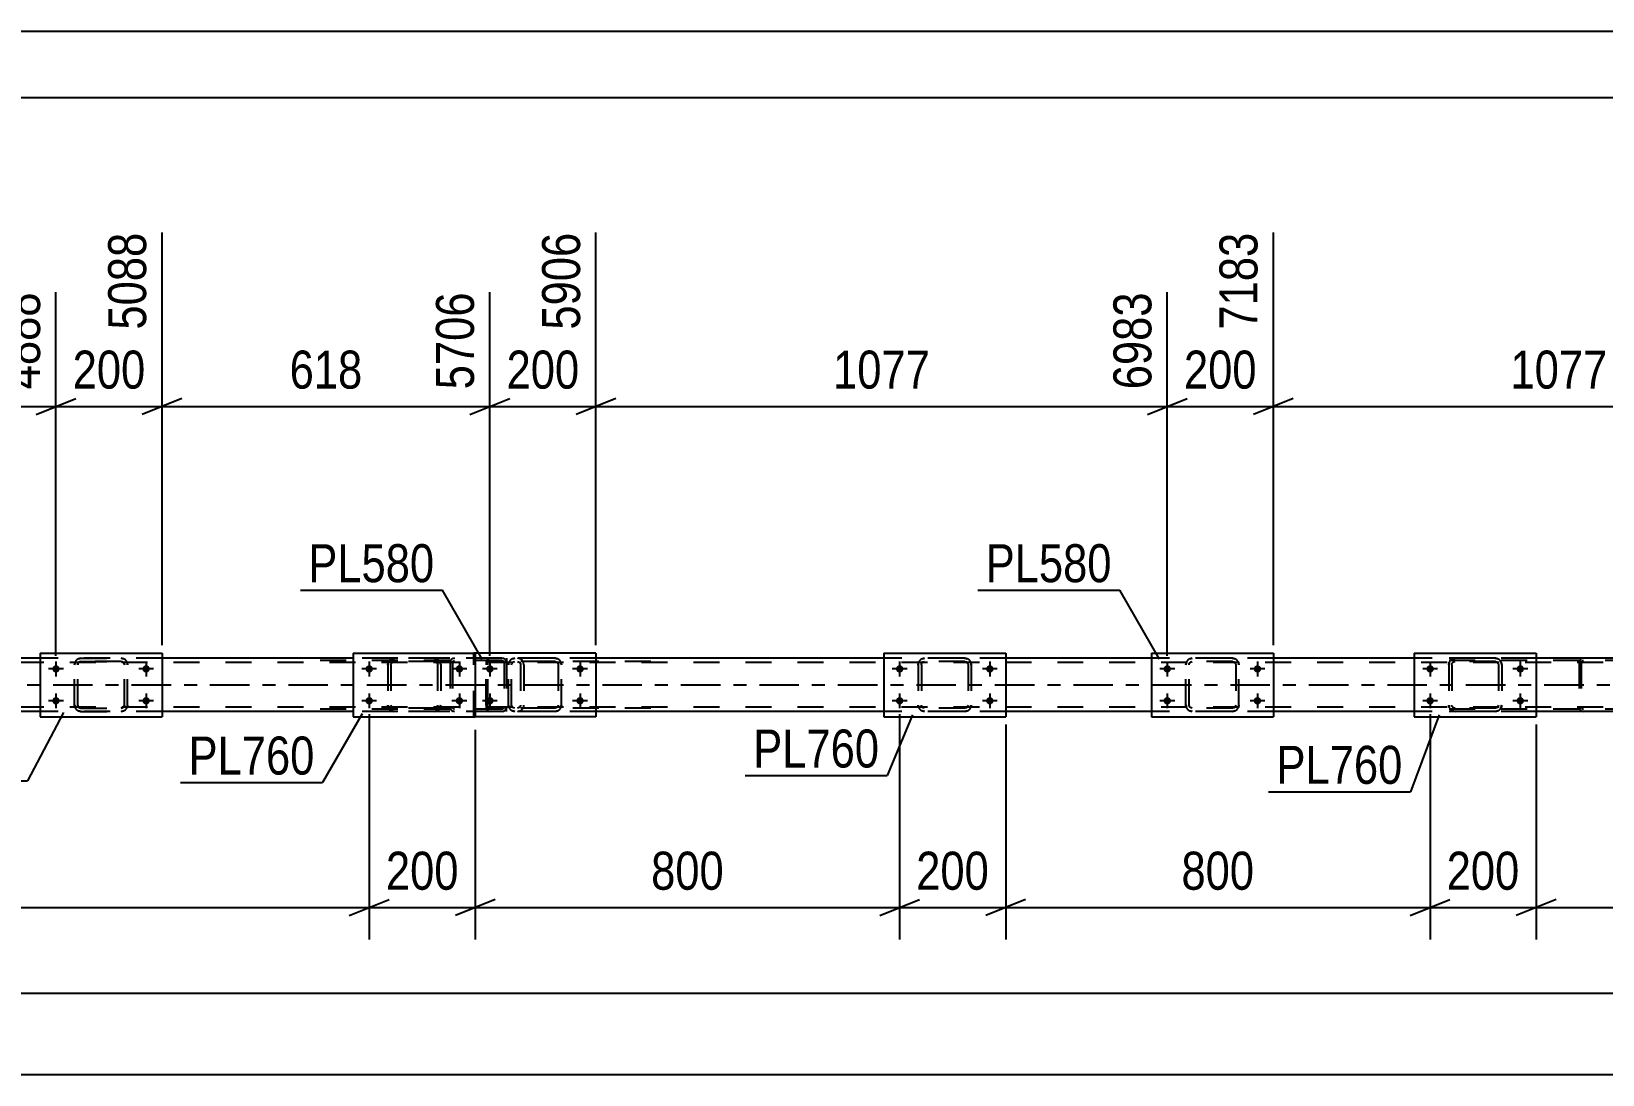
# Model space of a CAD drawing. Header units: millimetres. Extents: x -89 to 752, y -437 to 157.
# Drawn here: x 177 to 295.5, y 78.3 to 156.9 of the extents above; entities that cross this region are included whole.
import ezdxf

# ---------------------------------------------------------------- set-up
doc = ezdxf.new("R2010")
doc.units = ezdxf.units.MM
doc.linetypes.add('DXK_LINE_DOT2', pattern=[3.9198, 1.9599, -1.9599])
doc.linetypes.add('DXK_LINE_DOT3', pattern=[5.9187, 2.979, -0.9799, 0.9799, -0.9799])
doc.styles.add('Arial Narrow', font='ARIALN.TTF', dxfattribs={"height": 0.2})

# ---------------------------------------------------------------- blocks, each defined once
blk = doc.blocks.new('Unknown-318886155-1135')
at = {"color": 5, "linetype": 'Continuous'}
for p, q in [((752.1, 156.88), (-88.9, 156.88)), ((747.1, 151.88), (-83.9, 151.88))]:
    blk.add_line(p, q, dxfattribs=at)
blk = doc.blocks.new('Part-318886155-5194 - 5106')
at = {"color": 7, "linetype": 'DXK_LINE_DOT2'}
for p, q in [((180.24, 109.15), (180.28, 109.33)), ((180.28, 109.33), (180.24, 109.15)), ((180.24, 106.11), (180.24, 109.15)), ((180.48, 109.15), (180.5, 109.24)), ((180.5, 109.24), (180.48, 109.15)), ((180.48, 106.11), (180.48, 109.15)), ((180.5, 109.24), (180.55, 109.32)), ((180.55, 109.32), (180.5, 109.24)), ((180.54, 109.59), (180.72, 109.63)), ((180.72, 109.63), (180.54, 109.59)), ((180.55, 109.32), (180.63, 109.37)), ((180.63, 109.37), (180.55, 109.32)), ((180.63, 109.37), (180.72, 109.39)), ((180.72, 109.39), (180.63, 109.37)), ((180.72, 109.63), (183.76, 109.63)), ((180.72, 109.63), (180.72, 109.63)), ((180.72, 109.63), (183.76, 109.63)), ((180.72, 109.39), (183.76, 109.39)), ((180.72, 109.39), (180.72, 109.39)), ((183.76, 109.39), (180.72, 109.39)), ((183.76, 109.63), (183.76, 109.63)), ((183.76, 109.63), (183.95, 109.59)), ((183.95, 109.59), (183.76, 109.63)), ((183.76, 109.39), (183.76, 109.39)), ((183.76, 109.39), (183.86, 109.37)), ((183.86, 109.37), (183.76, 109.39)), ((183.86, 109.37), (183.93, 109.32)), ((183.93, 109.32), (183.86, 109.37)), ((183.93, 109.32), (183.99, 109.24)), ((183.99, 109.24), (183.93, 109.32)), ((183.99, 109.24), (184, 109.15)), ((184, 109.15), (183.99, 109.24)), ((184, 106.11), (184, 109.15)), ((184.21, 109.33), (184.24, 109.15)), ((184.24, 109.15), (184.21, 109.33)), ((184.24, 106.11), (184.24, 109.15)), ((180.28, 105.93), (180.24, 106.11)), ((180.24, 106.11), (180.28, 105.93)), ((180.5, 106.02), (180.48, 106.11)), ((180.48, 106.11), (180.5, 106.02)), ((180.55, 105.94), (180.5, 106.02)), ((180.5, 106.02), (180.55, 105.94)), ((180.72, 105.63), (180.54, 105.67)), ((180.54, 105.67), (180.72, 105.63)), ((180.63, 105.89), (180.55, 105.94)), ((180.55, 105.94), (180.63, 105.89)), ((180.72, 105.87), (180.63, 105.89)), ((180.63, 105.89), (180.72, 105.87)), ((180.72, 105.87), (183.76, 105.87)), ((180.72, 105.87), (180.72, 105.87)), ((180.72, 105.87), (183.76, 105.87)), ((180.72, 105.63), (183.76, 105.63)), ((180.72, 105.63), (180.72, 105.63)), ((180.72, 105.63), (183.76, 105.63)), ((183.86, 105.89), (183.76, 105.87)), ((183.76, 105.87), (183.86, 105.89)), ((183.76, 105.87), (183.76, 105.87)), ((183.95, 105.67), (183.76, 105.63)), ((183.76, 105.63), (183.95, 105.67)), ((183.76, 105.63), (183.76, 105.63)), ((183.93, 105.94), (183.86, 105.89)), ((183.86, 105.89), (183.93, 105.94)), ((183.99, 106.02), (183.93, 105.94)), ((183.93, 105.94), (183.99, 106.02)), ((184, 106.11), (183.99, 106.02)), ((183.99, 106.02), (184, 106.11)), ((184.24, 106.11), (184.21, 105.93)), ((184.21, 105.93), (184.24, 106.11))]:
    blk.add_line(p, q, dxfattribs=at)
at = {"color": 7, "linetype": 'DXK_LINE_DOT3'}
blk.add_line((182.24, 107.63), (182.24, 107.63), dxfattribs=at)
at = {"color": 7, "linetype": 'DXK_LINE_DOT2'}
for centre, start, end in [((180.72, 109.15), 112.5, 157.5), ((180.72, 109.15), 112.5, 157.5), ((183.76, 109.15), 22.5, 67.5), ((183.76, 109.15), 22.5, 67.5), ((180.72, 106.11), 202.5, 247.5), ((180.72, 106.11), 202.5, 247.5), ((183.76, 106.11), 292.5, 337.5), ((183.76, 106.11), 292.5, 337.5)]:
    blk.add_arc(centre, 0.48, start, end, dxfattribs=at)
blk = doc.blocks.new('Part-318886155-5139 - 5106')
at = {"color": 7, "linetype": 'DXK_LINE_DOT2'}
for p, q in [((203.86, 109.15), (203.9, 109.33)), ((203.9, 109.33), (203.86, 109.15)), ((203.86, 109.15), (203.86, 106.11)), ((204.1, 109.15), (204.12, 109.24)), ((204.1, 109.15), (204.1, 106.11)), ((204.12, 109.24), (204.17, 109.32)), ((204.16, 109.59), (204.34, 109.63)), ((204.34, 109.63), (204.16, 109.59)), ((204.17, 109.32), (204.25, 109.37)), ((204.25, 109.37), (204.34, 109.39)), ((207.38, 109.63), (204.34, 109.63)), ((207.38, 109.39), (204.34, 109.39)), ((207.38, 109.63), (207.56, 109.59)), ((207.56, 109.59), (207.38, 109.63)), ((207.38, 109.39), (207.47, 109.37)), ((207.47, 109.37), (207.55, 109.32)), ((207.55, 109.32), (207.6, 109.24)), ((207.6, 109.24), (207.62, 109.15)), ((207.62, 109.15), (207.62, 106.11)), ((207.82, 109.33), (207.86, 109.15)), ((207.86, 109.15), (207.82, 109.33)), ((207.86, 109.15), (207.86, 106.11)), ((203.9, 105.93), (203.86, 106.11)), ((203.86, 106.11), (203.9, 105.93)), ((204.12, 106.02), (204.1, 106.11)), ((204.17, 105.94), (204.12, 106.02)), ((204.34, 105.63), (204.16, 105.67)), ((204.16, 105.67), (204.34, 105.63)), ((204.25, 105.89), (204.17, 105.94)), ((204.34, 105.87), (204.25, 105.89)), ((207.38, 105.87), (204.34, 105.87)), ((207.38, 105.63), (204.34, 105.63)), ((207.47, 105.89), (207.38, 105.87)), ((207.56, 105.67), (207.38, 105.63)), ((207.38, 105.63), (207.56, 105.67)), ((207.55, 105.94), (207.47, 105.89)), ((207.6, 106.02), (207.55, 105.94)), ((207.62, 106.11), (207.6, 106.02)), ((207.86, 106.11), (207.82, 105.93)), ((207.82, 105.93), (207.86, 106.11))]:
    blk.add_line(p, q, dxfattribs=at)
at = {"color": 7, "linetype": 'DXK_LINE_DOT3'}
blk.add_line((205.86, 107.63), (205.86, 107.63), dxfattribs=at)
at = {"color": 7, "linetype": 'DXK_LINE_DOT2'}
for centre, start, end in [((204.34, 109.15), 112.5, 157.5), ((204.34, 109.15), 112.5, 157.5), ((207.38, 109.15), 22.5, 67.5), ((207.38, 109.15), 22.5, 67.5), ((204.34, 106.11), 202.5, 247.5), ((204.34, 106.11), 202.5, 247.5), ((207.38, 106.11), 292.5, 337.5), ((207.38, 106.11), 292.5, 337.5)]:
    blk.add_arc(centre, 0.48, start, end, dxfattribs=at)
blk = doc.blocks.new('Part-318886155-5157 - 5106')
at = {"color": 7, "linetype": 'DXK_LINE_DOT2'}
for p, q in [((264.04, 109.15), (264.08, 109.33)), ((264.08, 109.33), (264.04, 109.15)), ((264.04, 106.11), (264.04, 109.15)), ((264.28, 109.15), (264.3, 109.24)), ((264.28, 106.11), (264.28, 109.15)), ((264.3, 109.24), (264.35, 109.32)), ((264.34, 109.59), (264.52, 109.63)), ((264.52, 109.63), (264.34, 109.59)), ((264.35, 109.32), (264.43, 109.37)), ((264.43, 109.37), (264.52, 109.39)), ((267.56, 109.63), (264.52, 109.63)), ((267.56, 109.39), (264.52, 109.39)), ((267.56, 109.63), (267.74, 109.59)), ((267.74, 109.59), (267.56, 109.63)), ((267.56, 109.39), (267.65, 109.37)), ((267.65, 109.37), (267.73, 109.32)), ((267.73, 109.32), (267.78, 109.24)), ((267.78, 109.24), (267.8, 109.15)), ((267.8, 109.15), (267.8, 106.11)), ((268, 109.33), (268.04, 109.15)), ((268.04, 109.15), (268, 109.33)), ((268.04, 106.11), (268.04, 109.15)), ((264.08, 105.93), (264.04, 106.11)), ((264.04, 106.11), (264.08, 105.93)), ((264.3, 106.02), (264.28, 106.11)), ((264.35, 105.94), (264.3, 106.02)), ((264.52, 105.63), (264.34, 105.67)), ((264.34, 105.67), (264.52, 105.63)), ((264.43, 105.89), (264.35, 105.94)), ((264.52, 105.87), (264.43, 105.89)), ((267.56, 105.87), (264.52, 105.87)), ((267.56, 105.63), (264.52, 105.63)), ((267.65, 105.89), (267.56, 105.87)), ((267.74, 105.67), (267.56, 105.63)), ((267.56, 105.63), (267.74, 105.67)), ((267.73, 105.94), (267.65, 105.89)), ((267.78, 106.02), (267.73, 105.94)), ((267.8, 106.11), (267.78, 106.02)), ((268.04, 106.11), (268, 105.93)), ((268, 105.93), (268.04, 106.11))]:
    blk.add_line(p, q, dxfattribs=at)
at = {"color": 7, "linetype": 'DXK_LINE_DOT3'}
blk.add_line((266.04, 107.63), (266.04, 107.63), dxfattribs=at)
at = {"color": 7, "linetype": 'DXK_LINE_DOT2'}
for centre, start, end in [((264.52, 109.15), 112.5, 157.5), ((264.52, 109.15), 112.5, 157.5), ((267.56, 109.15), 22.5, 67.5), ((267.56, 109.15), 22.5, 67.5), ((264.52, 106.11), 202.5, 247.5), ((264.52, 106.11), 202.5, 247.5), ((267.56, 106.11), 292.5, 337.5), ((267.56, 106.11), 292.5, 337.5)]:
    blk.add_arc(centre, 0.48, start, end, dxfattribs=at)
blk = doc.blocks.new('Part-318886155-5291 - 5106')
at = {"color": 7, "linetype": 'DXK_LINE_DOT2'}
for p, q in [((212.47, 109.63), (197.14, 109.63)), ((212.47, 109.47), (197.14, 109.47)), ((208.58, 109.43), (208.56, 109.31)), ((208.56, 109.31), (208.56, 105.95)), ((208.73, 109.31), (208.74, 109.37)), ((208.73, 109.31), (208.73, 105.95)), ((208.74, 109.37), (208.78, 109.42)), ((208.9, 109.63), (208.77, 109.61)), ((208.78, 109.42), (208.83, 109.46)), ((208.83, 109.46), (208.9, 109.47)), ((212.6, 109.61), (212.47, 109.63)), ((212.47, 109.47), (212.54, 109.46)), ((212.54, 109.46), (212.59, 109.42)), ((212.59, 109.42), (212.63, 109.37)), ((212.63, 109.37), (212.64, 109.31)), ((212.64, 109.31), (212.64, 105.95)), ((212.81, 109.31), (212.79, 109.43)), ((212.81, 109.31), (212.81, 105.95)), ((212.47, 105.79), (197.14, 105.79)), ((212.47, 105.63), (197.14, 105.63)), ((208.56, 105.95), (208.58, 105.83)), ((208.74, 105.89), (208.73, 105.95)), ((208.78, 105.84), (208.74, 105.89)), ((208.77, 105.66), (208.9, 105.63)), ((208.83, 105.8), (208.78, 105.84)), ((208.9, 105.79), (208.83, 105.8)), ((212.54, 105.8), (212.47, 105.79)), ((212.47, 105.63), (212.6, 105.66)), ((212.59, 105.84), (212.54, 105.8)), ((212.63, 105.89), (212.59, 105.84)), ((212.64, 105.95), (212.63, 105.89)), ((212.79, 105.83), (212.81, 105.95))]:
    blk.add_line(p, q, dxfattribs=at)
for centre, start, end in [((208.88, 109.3), 110.7583, 155.68), ((212.48, 109.3), 24.32, 69.2417), ((208.88, 105.96), 204.32, 249.2417), ((212.48, 105.96), 290.7583, 335.68)]:
    blk.add_arc(centre, 0.331, start, end, dxfattribs=at)
blk = doc.blocks.new('Part-318886155-5236 - 5106')
at = {"color": 2, "linetype": 'Continuous'}
for p, q in [((281.26, 110.03), (281.26, 105.23)), ((281.26, 110.03), (290.46, 110.03)), ((290.46, 110.03), (290.46, 105.23)), ((281.26, 105.23), (290.46, 105.23))]:
    blk.add_line(p, q, dxfattribs=at)
blk = doc.blocks.new('Part-318886155-5241 - 5106')
at = {"color": 2, "linetype": 'Continuous'}
for p, q in [((241.26, 110.03), (241.26, 105.23)), ((241.26, 110.03), (250.46, 110.03)), ((250.46, 110.03), (250.46, 105.23)), ((241.26, 105.23), (250.46, 105.23))]:
    blk.add_line(p, q, dxfattribs=at)
blk = doc.blocks.new('Part-318886155-5246 - 5106')
at = {"color": 2, "linetype": 'Continuous'}
for p, q in [((201.26, 110.03), (201.26, 105.23)), ((201.26, 110.03), (210.46, 110.03)), ((210.46, 110.03), (210.46, 105.23)), ((201.26, 105.23), (210.46, 105.23))]:
    blk.add_line(p, q, dxfattribs=at)
blk = doc.blocks.new('Part-318886155-5292 - 5106')
at = {"color": 7, "linetype": 'DXK_LINE_DOT2'}
for p, q in [((297.61, 109.63), (282.28, 109.63)), ((297.61, 109.47), (282.28, 109.47)), ((293.72, 109.43), (293.69, 109.31)), ((293.69, 109.31), (293.69, 105.95)), ((293.86, 109.31), (293.87, 109.37)), ((293.86, 109.31), (293.86, 105.95)), ((293.87, 109.37), (293.91, 109.42)), ((294.03, 109.63), (293.9, 109.61)), ((293.91, 109.42), (293.97, 109.46)), ((293.97, 109.46), (294.03, 109.47)), ((297.74, 109.61), (297.61, 109.63)), ((297.61, 109.47), (297.67, 109.46)), ((297.67, 109.46), (297.7, 109.44)), ((297.7, 109.44), (297.73, 109.42)), ((297.73, 109.42), (297.76, 109.37)), ((297.76, 109.37), (297.78, 109.31)), ((297.78, 109.31), (297.78, 105.95)), ((297.95, 109.31), (297.92, 109.43)), ((297.95, 109.31), (297.95, 105.95)), ((297.61, 105.79), (282.28, 105.79)), ((297.61, 105.63), (282.28, 105.63)), ((293.69, 105.95), (293.72, 105.83)), ((293.87, 105.89), (293.86, 105.95)), ((293.91, 105.84), (293.87, 105.89)), ((293.9, 105.66), (294.03, 105.63)), ((293.97, 105.8), (293.91, 105.84)), ((294.03, 105.79), (293.97, 105.8)), ((297.61, 105.79), (297.67, 105.8)), ((297.61, 105.63), (297.74, 105.66)), ((297.67, 105.8), (297.7, 105.82)), ((297.7, 105.82), (297.73, 105.84)), ((297.76, 105.89), (297.73, 105.84)), ((297.78, 105.95), (297.76, 105.89)), ((297.92, 105.83), (297.95, 105.95))]:
    blk.add_line(p, q, dxfattribs=at)
for centre, start, end in [((294.02, 109.3), 110.7583, 155.68), ((297.62, 109.3), 24.32, 69.2417), ((294.02, 105.96), 204.32, 249.2417)]:
    blk.add_arc(centre, 0.331, start, end, dxfattribs=at)
blk = doc.blocks.new('Bolt-318886155-5422 - 5106')
at = {"linetype": 'Continuous'}
for points in [[(211.56, 108.55, -1), (211.56, 109.11, -1)], [(218.36, 108.55, -1), (218.36, 109.11, -1)], [(211.56, 106.15, -1), (211.56, 106.71, -1)], [(218.36, 106.15, -1), (218.36, 106.71, -1)]]:
    blk.add_hatch(color=1, dxfattribs=at).paths.add_polyline_path(points)
at = {"color": 1, "linetype": 'Continuous'}
for p, q in [((211.56, 109.39), (211.56, 108.27)), ((218.36, 109.39), (218.36, 108.27)), ((212.12, 108.83), (211, 108.83)), ((218.92, 108.83), (217.8, 108.83)), ((211.56, 106.99), (211.56, 105.87)), ((218.36, 106.99), (218.36, 105.87)), ((212.12, 106.43), (211, 106.43)), ((218.92, 106.43), (217.8, 106.43))]:
    blk.add_line(p, q, dxfattribs=at)
blk = doc.blocks.new('Part-318886155-5305 - 5106')
at = {"color": 7, "linetype": 'DXK_LINE_DOT2'}
for p, q in [((211.29, 109.33), (211.27, 109.15)), ((211.27, 106.11), (211.27, 109.15)), ((211.34, 109.49), (211.29, 109.33)), ((211.43, 109.59), (211.34, 109.49)), ((211.4, 109.15), (211.41, 109.24)), ((211.4, 106.11), (211.4, 109.15)), ((211.41, 109.24), (211.44, 109.32)), ((211.54, 109.63), (211.43, 109.59)), ((211.44, 109.32), (211.48, 109.37)), ((211.48, 109.37), (211.54, 109.39)), ((223.69, 109.63), (211.54, 109.63)), ((223.69, 109.39), (211.54, 109.39)), ((212.81, 109.63), (212.81, 109.39)), ((213.82, 109.59), (213.63, 109.63)), ((213.63, 109.39), (213.72, 109.37)), ((213.72, 109.37), (213.81, 109.32)), ((213.81, 109.32), (213.86, 109.24)), ((213.86, 109.24), (213.88, 109.15)), ((213.88, 109.15), (213.88, 106.11)), ((214.1, 109.29), (214.09, 109.33)), ((214.13, 109.15), (214.1, 109.29)), ((214.13, 109.15), (214.13, 106.11)), ((211.27, 106.11), (211.29, 105.93)), ((211.29, 105.93), (211.34, 105.77)), ((211.34, 105.77), (211.43, 105.67)), ((211.41, 106.02), (211.4, 106.11)), ((211.44, 105.94), (211.41, 106.02)), ((211.43, 105.67), (211.54, 105.63)), ((211.48, 105.89), (211.44, 105.94)), ((211.54, 105.87), (211.48, 105.89)), ((223.69, 105.87), (211.54, 105.87)), ((223.69, 105.63), (211.54, 105.63)), ((212.81, 105.63), (212.81, 105.87)), ((213.72, 105.89), (213.63, 105.87)), ((213.63, 105.63), (213.82, 105.67)), ((213.81, 105.94), (213.72, 105.89)), ((213.86, 106.02), (213.81, 105.94)), ((213.88, 106.11), (213.86, 106.02)), ((214.09, 105.93), (214.11, 106.03)), ((214.11, 106.03), (214.13, 106.11))]:
    blk.add_line(p, q, dxfattribs=at)
for centre, start, end in [((213.64, 109.14), 23.8494, 68.8059), ((213.64, 106.13), 291.1941, 336.1506)]:
    blk.add_arc(centre, 0.492, start, end, dxfattribs=at)
blk = doc.blocks.new('Part-318886155-5323 - 5106')
at = {"color": 7, "linetype": 'DXK_LINE_DOT2'}
for p, q in [((243.86, 109.15), (243.89, 109.33)), ((243.89, 109.33), (243.86, 109.15)), ((243.86, 109.15), (243.86, 106.11)), ((244.1, 109.15), (244.11, 109.24)), ((244.1, 109.15), (244.1, 106.11)), ((244.11, 109.24), (244.17, 109.32)), ((244.15, 109.59), (244.34, 109.63)), ((244.34, 109.63), (244.15, 109.59)), ((244.17, 109.32), (244.24, 109.37)), ((244.24, 109.37), (244.34, 109.39)), ((247.38, 109.63), (244.34, 109.63)), ((247.38, 109.39), (244.34, 109.39)), ((247.38, 109.63), (247.56, 109.59)), ((247.56, 109.59), (247.38, 109.63)), ((247.38, 109.39), (247.47, 109.37)), ((247.47, 109.37), (247.55, 109.32)), ((247.55, 109.32), (247.6, 109.24)), ((247.6, 109.24), (247.62, 109.15)), ((247.62, 109.15), (247.62, 106.11)), ((247.82, 109.33), (247.86, 109.15)), ((247.86, 109.15), (247.82, 109.33)), ((247.86, 109.15), (247.86, 106.11)), ((243.89, 105.93), (243.86, 106.11)), ((243.86, 106.11), (243.89, 105.93)), ((244.11, 106.02), (244.1, 106.11)), ((244.17, 105.94), (244.11, 106.02)), ((244.34, 105.63), (244.15, 105.67)), ((244.15, 105.67), (244.34, 105.63)), ((244.24, 105.89), (244.17, 105.94)), ((244.34, 105.87), (244.24, 105.89)), ((247.38, 105.87), (244.34, 105.87)), ((247.38, 105.63), (244.34, 105.63)), ((247.47, 105.89), (247.38, 105.87)), ((247.56, 105.67), (247.38, 105.63)), ((247.38, 105.63), (247.56, 105.67)), ((247.55, 105.94), (247.47, 105.89)), ((247.6, 106.02), (247.55, 105.94)), ((247.62, 106.11), (247.6, 106.02)), ((247.86, 106.11), (247.82, 105.93)), ((247.82, 105.93), (247.86, 106.11))]:
    blk.add_line(p, q, dxfattribs=at)
at = {"color": 7, "linetype": 'DXK_LINE_DOT3'}
blk.add_line((245.86, 107.63), (245.86, 107.63), dxfattribs=at)
at = {"color": 7, "linetype": 'DXK_LINE_DOT2'}
for centre, start, end in [((244.34, 109.15), 112.5, 157.5), ((244.34, 109.15), 112.5, 157.5), ((247.38, 109.15), 22.5, 67.5), ((247.38, 109.15), 22.5, 67.5), ((244.34, 106.11), 202.5, 247.5), ((244.34, 106.11), 202.5, 247.5), ((247.38, 106.11), 292.5, 337.5), ((247.38, 106.11), 292.5, 337.5)]:
    blk.add_arc(centre, 0.48, start, end, dxfattribs=at)
blk = doc.blocks.new('Part-318886155-5328 - 5106')
at = {"color": 2, "linetype": 'Continuous'}
for p, q in [((261.44, 110.03), (261.44, 105.23)), ((261.44, 110.03), (270.64, 110.03)), ((270.64, 110.03), (270.64, 105.23)), ((261.44, 105.23), (270.64, 105.23))]:
    blk.add_line(p, q, dxfattribs=at)
blk = doc.blocks.new('Part-318886155-5329 - 5106')
at = {"color": 7, "linetype": 'DXK_LINE_DOT2'}
for p, q in [((283.86, 109.15), (283.89, 109.33)), ((283.89, 109.33), (283.86, 109.15)), ((283.86, 109.15), (283.86, 106.11)), ((284.1, 109.15), (284.11, 109.24)), ((284.1, 109.15), (284.1, 106.11)), ((284.11, 109.24), (284.17, 109.32)), ((284.15, 109.59), (284.34, 109.63)), ((284.34, 109.63), (284.15, 109.59)), ((284.17, 109.32), (284.24, 109.37)), ((284.24, 109.37), (284.34, 109.39)), ((287.38, 109.63), (284.34, 109.63)), ((287.38, 109.39), (284.34, 109.39)), ((287.38, 109.63), (287.56, 109.59)), ((287.56, 109.59), (287.38, 109.63)), ((287.38, 109.39), (287.47, 109.37)), ((287.47, 109.37), (287.55, 109.32)), ((287.55, 109.32), (287.6, 109.24)), ((287.6, 109.24), (287.62, 109.15)), ((287.62, 109.15), (287.62, 106.11)), ((287.82, 109.33), (287.86, 109.15)), ((287.86, 109.15), (287.82, 109.33)), ((287.86, 109.15), (287.86, 106.11)), ((283.89, 105.93), (283.86, 106.11)), ((283.86, 106.11), (283.89, 105.93)), ((284.11, 106.02), (284.1, 106.11)), ((284.17, 105.94), (284.11, 106.02)), ((284.34, 105.63), (284.15, 105.67)), ((284.15, 105.67), (284.34, 105.63)), ((284.24, 105.89), (284.17, 105.94)), ((284.34, 105.87), (284.24, 105.89)), ((287.38, 105.87), (284.34, 105.87)), ((287.38, 105.63), (284.34, 105.63)), ((287.47, 105.89), (287.38, 105.87)), ((287.56, 105.67), (287.38, 105.63)), ((287.38, 105.63), (287.56, 105.67)), ((287.55, 105.94), (287.47, 105.89)), ((287.6, 106.02), (287.55, 105.94)), ((287.62, 106.11), (287.6, 106.02)), ((287.86, 106.11), (287.82, 105.93)), ((287.82, 105.93), (287.86, 106.11))]:
    blk.add_line(p, q, dxfattribs=at)
at = {"color": 7, "linetype": 'DXK_LINE_DOT3'}
blk.add_line((285.86, 107.63), (285.86, 107.63), dxfattribs=at)
at = {"color": 7, "linetype": 'DXK_LINE_DOT2'}
for centre, start, end in [((284.34, 109.15), 112.5, 157.5), ((284.34, 109.15), 112.5, 157.5), ((287.38, 109.15), 22.5, 67.5), ((287.38, 109.15), 22.5, 67.5), ((284.34, 106.11), 202.5, 247.5), ((284.34, 106.11), 202.5, 247.5), ((287.38, 106.11), 292.5, 337.5), ((287.38, 106.11), 292.5, 337.5)]:
    blk.add_arc(centre, 0.48, start, end, dxfattribs=at)
blk = doc.blocks.new('Part-318886155-5377 - 5106')
at = {"color": 7, "linetype": 'DXK_LINE_DOT2'}
for p, q in [((212.96, 109.15), (213, 109.33)), ((213, 109.33), (212.96, 109.15)), ((212.96, 106.11), (212.96, 109.15)), ((213.2, 109.15), (213.22, 109.24)), ((213.2, 106.11), (213.2, 109.15)), ((213.22, 109.24), (213.27, 109.32)), ((213.26, 109.59), (213.44, 109.63)), ((213.44, 109.63), (213.26, 109.59)), ((213.27, 109.32), (213.35, 109.37)), ((213.35, 109.37), (213.44, 109.39)), ((216.48, 109.63), (213.44, 109.63)), ((216.48, 109.39), (213.44, 109.39)), ((216.48, 109.63), (216.66, 109.59)), ((216.66, 109.59), (216.48, 109.63)), ((216.48, 109.39), (216.57, 109.37)), ((216.57, 109.37), (216.65, 109.32)), ((216.65, 109.32), (216.7, 109.24)), ((216.7, 109.24), (216.72, 109.15)), ((216.72, 109.15), (216.72, 106.11)), ((216.92, 109.33), (216.96, 109.15)), ((216.96, 109.15), (216.92, 109.33)), ((216.96, 106.11), (216.96, 109.15)), ((213, 105.93), (212.96, 106.11)), ((212.96, 106.11), (213, 105.93)), ((213.22, 106.02), (213.2, 106.11)), ((213.27, 105.94), (213.22, 106.02)), ((213.44, 105.63), (213.26, 105.67)), ((213.26, 105.67), (213.44, 105.63)), ((213.35, 105.89), (213.27, 105.94)), ((213.44, 105.87), (213.35, 105.89)), ((216.48, 105.87), (213.44, 105.87)), ((216.48, 105.63), (213.44, 105.63)), ((216.57, 105.89), (216.48, 105.87)), ((216.66, 105.67), (216.48, 105.63)), ((216.48, 105.63), (216.66, 105.67)), ((216.65, 105.94), (216.57, 105.89)), ((216.7, 106.02), (216.65, 105.94)), ((216.72, 106.11), (216.7, 106.02)), ((216.96, 106.11), (216.92, 105.93)), ((216.92, 105.93), (216.96, 106.11))]:
    blk.add_line(p, q, dxfattribs=at)
at = {"color": 7, "linetype": 'DXK_LINE_DOT3'}
blk.add_line((214.96, 107.63), (214.96, 107.63), dxfattribs=at)
at = {"color": 7, "linetype": 'DXK_LINE_DOT2'}
for centre, start, end in [((213.44, 109.15), 112.5, 157.5), ((213.44, 109.15), 112.5, 157.5), ((216.48, 109.15), 22.5, 67.5), ((216.48, 109.15), 22.5, 67.5), ((213.44, 106.11), 202.5, 247.5), ((213.44, 106.11), 202.5, 247.5), ((216.48, 106.11), 292.5, 337.5), ((216.48, 106.11), 292.5, 337.5)]:
    blk.add_arc(centre, 0.48, start, end, dxfattribs=at)
blk = doc.blocks.new('Part-318886155-5382 - 5106')
at = {"color": 7, "linetype": 'DXK_LINE_DOT2'}
for p in [(210.36, 105.23), (210.46, 110.03)]:
    blk.add_line(p, (210.36, 110.03), dxfattribs=at)
at = {"color": 2, "linetype": 'Continuous'}
for p, q in [((219.56, 110.03), (210.46, 110.03)), ((219.56, 110.03), (219.56, 105.23)), ((210.36, 105.23), (210.36, 105.23)), ((219.56, 105.23), (210.36, 105.23))]:
    blk.add_line(p, q, dxfattribs=at)
blk = doc.blocks.new('Part-318886155-5388 - 5106')
at = {"color": 2, "linetype": 'Continuous'}
for p, q in [((177.64, 110.03), (177.64, 105.23)), ((177.64, 110.03), (186.84, 110.03)), ((186.84, 110.03), (186.84, 105.23)), ((177.64, 105.23), (186.84, 105.23))]:
    blk.add_line(p, q, dxfattribs=at)
blk = doc.blocks.new('Bolt-318886155-5404 - 5106')
at = {"linetype": 'Continuous'}
for points in [[(262.64, 108.55, -1), (262.64, 109.11, -1)], [(269.44, 108.55, -1), (269.44, 109.11, -1)], [(262.64, 106.15, -1), (262.64, 106.71, -1)], [(269.44, 106.15, -1), (269.44, 106.71, -1)]]:
    blk.add_hatch(color=1, dxfattribs=at).paths.add_polyline_path(points)
at = {"color": 1, "linetype": 'Continuous'}
for p, q in [((262.64, 109.39), (262.64, 108.27)), ((269.44, 109.39), (269.44, 108.27)), ((263.2, 108.83), (262.08, 108.83)), ((270, 108.83), (268.88, 108.83)), ((262.64, 106.99), (262.64, 105.87)), ((269.44, 106.99), (269.44, 105.87)), ((263.2, 106.43), (262.08, 106.43)), ((270, 106.43), (268.88, 106.43))]:
    blk.add_line(p, q, dxfattribs=at)
blk = doc.blocks.new('Bolt-318886155-5405 - 5106')
at = {"linetype": 'Continuous'}
for points in [[(242.46, 108.55, -1), (242.46, 109.11, -1)], [(249.26, 108.55, -1), (249.26, 109.11, -1)], [(242.46, 106.15, -1), (242.46, 106.71, -1)], [(249.26, 106.15, -1), (249.26, 106.71, -1)]]:
    blk.add_hatch(color=1, dxfattribs=at).paths.add_polyline_path(points)
at = {"color": 1, "linetype": 'Continuous'}
for p, q in [((242.46, 109.39), (242.46, 108.27)), ((249.26, 109.39), (249.26, 108.27)), ((243.02, 108.83), (241.9, 108.83)), ((249.82, 108.83), (248.7, 108.83)), ((242.46, 106.99), (242.46, 105.87)), ((249.26, 106.99), (249.26, 105.87)), ((243.02, 106.43), (241.9, 106.43)), ((249.82, 106.43), (248.7, 106.43))]:
    blk.add_line(p, q, dxfattribs=at)
blk = doc.blocks.new('Bolt-318886155-5407 - 5106')
at = {"linetype": 'Continuous'}
for points in [[(282.46, 108.55, -1), (282.46, 109.11, -1)], [(289.26, 108.55, -1), (289.26, 109.11, -1)], [(282.46, 106.15, -1), (282.46, 106.71, -1)], [(289.26, 106.15, -1), (289.26, 106.71, -1)]]:
    blk.add_hatch(color=1, dxfattribs=at).paths.add_polyline_path(points)
at = {"color": 1, "linetype": 'Continuous'}
for p, q in [((282.46, 109.39), (282.46, 108.27)), ((289.26, 109.39), (289.26, 108.27)), ((283.02, 108.83), (281.9, 108.83)), ((289.82, 108.83), (288.7, 108.83)), ((282.46, 106.99), (282.46, 105.87)), ((289.26, 106.99), (289.26, 105.87)), ((283.02, 106.43), (281.9, 106.43)), ((289.82, 106.43), (288.7, 106.43))]:
    blk.add_line(p, q, dxfattribs=at)
blk = doc.blocks.new('Bolt-318886155-5409 - 5106')
at = {"linetype": 'Continuous'}
for points in [[(202.46, 108.55, -1), (202.46, 109.11, -1)], [(209.26, 108.55, -1), (209.26, 109.11, -1)], [(202.46, 106.15, -1), (202.46, 106.71, -1)], [(209.26, 106.15, -1), (209.26, 106.71, -1)]]:
    blk.add_hatch(color=1, dxfattribs=at).paths.add_polyline_path(points)
at = {"color": 1, "linetype": 'Continuous'}
for p, q in [((202.46, 109.39), (202.46, 108.27)), ((209.26, 109.39), (209.26, 108.27)), ((203.02, 108.83), (201.9, 108.83)), ((209.82, 108.83), (208.7, 108.83)), ((202.46, 106.99), (202.46, 105.87)), ((209.26, 106.99), (209.26, 105.87)), ((203.02, 106.43), (201.9, 106.43)), ((209.82, 106.43), (208.7, 106.43))]:
    blk.add_line(p, q, dxfattribs=at)
blk = doc.blocks.new('Bolt-318886155-5421 - 5106')
at = {"linetype": 'Continuous'}
for points in [[(178.84, 108.55, -1), (178.84, 109.11, -1)], [(185.64, 108.55, -1), (185.64, 109.11, -1)], [(178.84, 106.15, -1), (178.84, 106.71, -1)], [(185.64, 106.15, -1), (185.64, 106.71, -1)]]:
    blk.add_hatch(color=1, dxfattribs=at).paths.add_polyline_path(points)
at = {"color": 1, "linetype": 'Continuous'}
for p, q in [((178.84, 109.39), (178.84, 108.27)), ((185.64, 109.39), (185.64, 108.27)), ((179.4, 108.83), (178.28, 108.83)), ((186.2, 108.83), (185.08, 108.83)), ((178.84, 106.99), (178.84, 105.87)), ((185.64, 106.99), (185.64, 105.87)), ((179.4, 106.43), (178.28, 106.43)), ((186.2, 106.43), (185.08, 106.43))]:
    blk.add_line(p, q, dxfattribs=at)
blk = doc.blocks.new('Part-318886155-5453 - 5106')
at = {"color": 7, "linetype": 'DXK_LINE_DOT2'}
for p, q in [((660.05, 109.31), (-16.7, 109.31)), ((186.84, 109.63), (177.64, 109.63)), ((219.56, 109.63), (201.26, 109.63)), ((250.46, 109.63), (241.26, 109.63)), ((270.64, 109.63), (261.44, 109.63)), ((290.46, 109.63), (281.26, 109.63)), ((660.05, 105.95), (-16.7, 105.95)), ((186.84, 105.63), (177.64, 105.63)), ((219.56, 105.63), (201.26, 105.63)), ((250.46, 105.63), (241.26, 105.63)), ((270.64, 105.63), (261.44, 105.63)), ((290.46, 105.63), (281.26, 105.63))]:
    blk.add_line(p, q, dxfattribs=at)
at = {"color": 2, "linetype": 'Continuous'}
for p, q in [((177.64, 109.63), (168.4, 109.63)), ((201.26, 109.63), (186.84, 109.63)), ((241.26, 109.63), (219.56, 109.63)), ((261.44, 109.63), (250.46, 109.63)), ((281.26, 109.63), (270.64, 109.63)), ((312.52, 109.63), (290.46, 109.63)), ((177.64, 105.63), (168.4, 105.63)), ((201.26, 105.63), (186.84, 105.63)), ((241.26, 105.63), (219.56, 105.63)), ((261.44, 105.63), (250.46, 105.63)), ((281.26, 105.63), (270.64, 105.63)), ((312.52, 105.63), (290.46, 105.63))]:
    blk.add_line(p, q, dxfattribs=at)
at = {"color": 7, "linetype": 'DXK_LINE_DOT3'}
blk.add_line((-16.7, 107.63), (660.05, 107.63), dxfattribs=at)
blk = doc.blocks.new('StraightDimension-318886155-5507 - 5106')
at = {"color": 7, "linetype": 'Continuous'}
blk.add_line((-16.7, 84.4), (698.69, 84.4), dxfattribs=at)
blk = doc.blocks.new('StraightDimension-318886155-5670 - 5106')
at = {"color": 7, "linetype": 'Continuous'}
for p, q in [((202.46, 105.43), (202.46, 88.44)), ((210.46, 104.23), (210.46, 88.44)), ((200.96, 90.24), (203.96, 91.44)), ((211.96, 91.44), (208.96, 90.24)), ((202.46, 90.84), (210.46, 90.84))]:
    blk.add_line(p, q, dxfattribs=at)
at = {"color": 0}
blk.add_wipeout([(209.8, 91.59), (209.8, 95.79), (203.12, 95.79), (203.12, 91.59)], dxfattribs=at)
at = {"color": 3, "style": 'Arial Narrow'}
blk.add_text('200', height=2.863, dxfattribs=at).set_placement((203.72, 92.19))
blk = doc.blocks.new('StraightDimension-318886155-5716 - 5106')
at = {"color": 7, "linetype": 'Continuous'}
for p, q in [((282.46, 105.43), (282.46, 88.44)), ((290.46, 104.63), (290.46, 88.44)), ((280.96, 90.24), (283.96, 91.44)), ((291.96, 91.44), (288.96, 90.24)), ((282.46, 90.84), (290.46, 90.84))]:
    blk.add_line(p, q, dxfattribs=at)
at = {"color": 0}
blk.add_wipeout([(289.8, 91.59), (289.8, 95.79), (283.11, 95.79), (283.11, 91.59)], dxfattribs=at)
at = {"color": 3, "style": 'Arial Narrow'}
blk.add_text('200', height=2.863, dxfattribs=at).set_placement((283.71, 92.19))
blk = doc.blocks.new('StraightDimension-318886155-5528 - 5106')
at = {"color": 7, "linetype": 'Continuous'}
blk.add_line((-17.34, 78.25), (699.33, 78.25), dxfattribs=at)
blk = doc.blocks.new('StraightDimension-318886155-5655 - 5106')
at = {"color": 7, "linetype": 'Continuous'}
for p, q in [((130.46, 104.63), (130.46, 88.44)), ((202.46, 105.43), (202.46, 88.44)), ((131.96, 91.44), (128.96, 90.24)), ((200.96, 90.24), (203.96, 91.44)), ((130.46, 90.84), (202.46, 90.84))]:
    blk.add_line(p, q, dxfattribs=at)
at = {"color": 0}
blk.add_wipeout([(170.72, 91.59), (170.72, 95.79), (162.2, 95.79), (162.2, 91.59)], dxfattribs=at)
at = {"color": 3, "style": 'Arial Narrow'}
blk.add_text('1800', height=2.863, dxfattribs=at).set_placement((162.8, 92.19))
blk = doc.blocks.new('StraightDimension-318886155-5678 - 5106')
at = {"color": 7, "linetype": 'Continuous'}
for p, q in [((242.46, 105.43), (242.46, 88.44)), ((210.46, 104.23), (210.46, 88.44)), ((211.96, 91.44), (208.96, 90.24)), ((240.96, 90.24), (243.96, 91.44)), ((210.46, 90.84), (242.46, 90.84))]:
    blk.add_line(p, q, dxfattribs=at)
at = {"color": 0}
blk.add_wipeout([(229.8, 91.59), (229.8, 95.79), (223.12, 95.79), (223.12, 91.59)], dxfattribs=at)
at = {"color": 3, "style": 'Arial Narrow'}
blk.add_text('800', height=2.863, dxfattribs=at).set_placement((223.72, 92.19))
blk = doc.blocks.new('StraightDimension-318886155-5686 - 5106')
at = {"color": 7, "linetype": 'Continuous'}
for p, q in [((242.46, 105.43), (242.46, 88.44)), ((250.46, 104.63), (250.46, 88.44)), ((240.96, 90.24), (243.96, 91.44)), ((251.96, 91.44), (248.96, 90.24)), ((242.46, 90.84), (250.46, 90.84))]:
    blk.add_line(p, q, dxfattribs=at)
at = {"color": 0}
blk.add_wipeout([(249.8, 91.59), (249.8, 95.79), (243.11, 95.79), (243.11, 91.59)], dxfattribs=at)
at = {"color": 3, "style": 'Arial Narrow'}
blk.add_text('200', height=2.863, dxfattribs=at).set_placement((243.71, 92.19))
blk = doc.blocks.new('StraightDimension-318886155-5701 - 5106')
at = {"color": 7, "linetype": 'Continuous'}
for p, q in [((250.46, 104.63), (250.46, 88.44)), ((282.46, 105.43), (282.46, 88.44)), ((251.96, 91.44), (248.96, 90.24)), ((280.96, 90.24), (283.96, 91.44)), ((250.46, 90.84), (282.46, 90.84))]:
    blk.add_line(p, q, dxfattribs=at)
at = {"color": 0}
blk.add_wipeout([(269.8, 91.59), (269.8, 95.79), (263.11, 95.79), (263.11, 91.59)], dxfattribs=at)
at = {"color": 3, "style": 'Arial Narrow'}
blk.add_text('800', height=2.863, dxfattribs=at).set_placement((263.71, 92.19))
blk = doc.blocks.new('StraightDimension-318886155-5731 - 5106')
at = {"color": 7, "linetype": 'Continuous'}
for p, q in [((290.46, 104.63), (290.46, 88.44)), ((322.51, 105.43), (322.51, 88.44)), ((291.96, 91.44), (288.96, 90.24)), ((321.01, 90.24), (324.01, 91.44)), ((290.46, 90.84), (322.51, 90.84))]:
    blk.add_line(p, q, dxfattribs=at)
at = {"color": 0}
blk.add_wipeout([(309.82, 91.59), (309.82, 95.79), (303.14, 95.79), (303.14, 91.59)], dxfattribs=at)
at = {"color": 3, "style": 'Arial Narrow'}
blk.add_text('801', height=2.863, dxfattribs=at).set_placement((303.74, 92.19))
blk = doc.blocks.new('StraightDimension-318886155-18567 - 5106')
at = {"color": 7, "linetype": 'Continuous'}
for p, q in [((270.64, 110.63), (270.64, 141.72)), ((313.72, 109.83), (313.72, 137.22)), ((272.14, 129.21), (269.14, 128.01)), ((312.22, 128.01), (315.22, 129.21)), ((270.64, 128.61), (313.72, 128.61))]:
    blk.add_line(p, q, dxfattribs=at)
at = {"color": 0}
blk.add_wipeout([(296.44, 129.36), (296.44, 133.56), (287.92, 133.56), (287.92, 129.36)], dxfattribs=at)
at = {"color": 3, "style": 'Arial Narrow'}
blk.add_text('1077', height=2.863, dxfattribs=at).set_placement((288.52, 129.96))
at = {"color": 0, "linetype": 'Continuous'}
blk.add_wipeout([(313.12, 137.82), (308.92, 137.82), (308.92, 129.31), (313.12, 129.31)], dxfattribs=at)
at = {"color": 3, "linetype": 'Continuous', "style": 'Arial Narrow'}
blk.add_text('8260', height=2.863, rotation=90.0002, dxfattribs=at).set_placement((312.52, 129.91))
blk = doc.blocks.new('StraightDimension-318886155-18568 - 5106')
at = {"color": 7, "linetype": 'Continuous'}
for p, q in [((270.64, 110.63), (270.64, 141.72)), ((262.64, 109.83), (262.64, 137.22)), ((261.14, 128.01), (264.14, 129.21)), ((272.14, 129.21), (269.14, 128.01)), ((262.64, 128.61), (270.64, 128.61))]:
    blk.add_line(p, q, dxfattribs=at)
at = {"color": 0}
blk.add_wipeout([(269.98, 129.36), (269.98, 133.56), (263.3, 133.56), (263.3, 129.36)], dxfattribs=at)
at = {"color": 3, "style": 'Arial Narrow'}
blk.add_text('200', height=2.863, dxfattribs=at).set_placement((263.9, 129.96))
at = {"color": 0, "linetype": 'Continuous'}
blk.add_wipeout([(270.04, 142.32), (265.84, 142.32), (265.84, 133.81), (270.04, 133.81)], dxfattribs=at)
at = {"color": 3, "linetype": 'Continuous', "style": 'Arial Narrow'}
blk.add_text('7183', height=2.863, rotation=90.0002, dxfattribs=at).set_placement((269.44, 134.41))
blk = doc.blocks.new('StraightDimension-318886155-18569 - 5106')
at = {"color": 7, "linetype": 'Continuous'}
for p, q in [((219.56, 110.63), (219.56, 141.72)), ((262.64, 109.83), (262.64, 137.22)), ((221.06, 129.21), (218.06, 128.01)), ((261.14, 128.01), (264.14, 129.21)), ((219.56, 128.61), (262.64, 128.61))]:
    blk.add_line(p, q, dxfattribs=at)
at = {"color": 0}
blk.add_wipeout([(245.36, 129.36), (245.36, 133.56), (236.84, 133.56), (236.84, 129.36)], dxfattribs=at)
at = {"color": 3, "style": 'Arial Narrow'}
blk.add_text('1077', height=2.863, dxfattribs=at).set_placement((237.44, 129.96))
at = {"color": 0, "linetype": 'Continuous'}
blk.add_wipeout([(262.04, 137.82), (257.84, 137.82), (257.84, 129.31), (262.04, 129.31)], dxfattribs=at)
at = {"color": 3, "linetype": 'Continuous', "style": 'Arial Narrow'}
blk.add_text('6983', height=2.863, rotation=90.0002, dxfattribs=at).set_placement((261.44, 129.91))
blk = doc.blocks.new('StraightDimension-318886155-18570 - 5106')
at = {"color": 7, "linetype": 'Continuous'}
for p, q in [((219.56, 110.63), (219.56, 141.72)), ((211.56, 109.83), (211.56, 137.22)), ((210.06, 128.01), (213.06, 129.21)), ((221.06, 129.21), (218.06, 128.01)), ((211.56, 128.61), (219.56, 128.61))]:
    blk.add_line(p, q, dxfattribs=at)
at = {"color": 0}
blk.add_wipeout([(218.9, 129.36), (218.9, 133.56), (212.22, 133.56), (212.22, 129.36)], dxfattribs=at)
at = {"color": 3, "style": 'Arial Narrow'}
blk.add_text('200', height=2.863, dxfattribs=at).set_placement((212.82, 129.96))
at = {"color": 0, "linetype": 'Continuous'}
blk.add_wipeout([(218.96, 142.32), (214.76, 142.32), (214.76, 133.81), (218.96, 133.81)], dxfattribs=at)
at = {"color": 3, "linetype": 'Continuous', "style": 'Arial Narrow'}
blk.add_text('5906', height=2.863, rotation=90.0002, dxfattribs=at).set_placement((218.36, 134.41))
blk = doc.blocks.new('StraightDimension-318886155-18571 - 5106')
at = {"color": 7, "linetype": 'Continuous'}
for p, q in [((186.84, 110.63), (186.84, 141.72)), ((211.56, 109.83), (211.56, 137.22)), ((188.34, 129.21), (185.34, 128.01)), ((210.06, 128.01), (213.06, 129.21)), ((186.84, 128.61), (211.56, 128.61))]:
    blk.add_line(p, q, dxfattribs=at)
at = {"color": 0}
blk.add_wipeout([(202.54, 129.36), (202.54, 133.56), (195.86, 133.56), (195.86, 129.36)], dxfattribs=at)
at = {"color": 3, "style": 'Arial Narrow'}
blk.add_text('618', height=2.863, dxfattribs=at).set_placement((196.46, 129.96))
at = {"color": 0, "linetype": 'Continuous'}
blk.add_wipeout([(210.96, 137.82), (206.76, 137.82), (206.76, 129.31), (210.96, 129.31)], dxfattribs=at)
at = {"color": 3, "linetype": 'Continuous', "style": 'Arial Narrow'}
blk.add_text('5706', height=2.863, rotation=90.0002, dxfattribs=at).set_placement((210.36, 129.91))
blk = doc.blocks.new('StraightDimension-318886155-18572 - 5106')
at = {"color": 7, "linetype": 'Continuous'}
for p, q in [((186.84, 110.63), (186.84, 141.72)), ((178.84, 109.83), (178.84, 137.22)), ((177.34, 128.01), (180.34, 129.21)), ((188.34, 129.21), (185.34, 128.01)), ((178.84, 128.61), (186.84, 128.61))]:
    blk.add_line(p, q, dxfattribs=at)
at = {"color": 0}
blk.add_wipeout([(186.19, 129.36), (186.19, 133.56), (179.5, 133.56), (179.5, 129.36)], dxfattribs=at)
at = {"color": 3, "style": 'Arial Narrow'}
blk.add_text('200', height=2.863, dxfattribs=at).set_placement((180.1, 129.96))
at = {"color": 0, "linetype": 'Continuous'}
blk.add_wipeout([(186.24, 142.32), (182.04, 142.32), (182.04, 133.81), (186.24, 133.81)], dxfattribs=at)
at = {"color": 3, "linetype": 'Continuous', "style": 'Arial Narrow'}
blk.add_text('5088', height=2.863, rotation=90.0002, dxfattribs=at).set_placement((185.64, 134.41))
blk = doc.blocks.new('StraightDimension-318886155-18573 - 5106')
at = {"color": 7, "linetype": 'Continuous'}
for p, q in [((161.28, 113.3), (161.28, 137.22)), ((178.84, 109.83), (178.84, 137.22)), ((162.78, 129.21), (159.78, 128.01)), ((177.34, 128.01), (180.34, 129.21)), ((161.28, 128.61), (178.84, 128.61))]:
    blk.add_line(p, q, dxfattribs=at)
at = {"color": 0}
blk.add_wipeout([(173.4, 129.36), (173.4, 133.56), (166.72, 133.56), (166.72, 129.36)], dxfattribs=at)
at = {"color": 3, "style": 'Arial Narrow'}
blk.add_text('439', height=2.863, dxfattribs=at).set_placement((167.32, 129.96))
at = {"color": 0, "linetype": 'Continuous'}
blk.add_wipeout([(178.24, 137.82), (174.04, 137.82), (174.04, 129.31), (178.24, 129.31)], dxfattribs=at)
at = {"color": 3, "linetype": 'Continuous', "style": 'Arial Narrow'}
blk.add_text('4888', height=2.863, rotation=90.0002, dxfattribs=at).set_placement((177.64, 129.91))
blk = doc.blocks.new('Mark-318886155-5232 - 5106')
at = {"color": 30, "linetype": 'Continuous'}
for p in [(283.15, 105.36), (270.28, 99.57)]:
    blk.add_line(p, (280.98, 99.57), dxfattribs=at)
at = {"color": 0}
blk.add_wipeout([(280.38, 100.17), (280.38, 103.17), (270.88, 103.17), (270.88, 100.17)], dxfattribs=at)
blk.add_wipeout([(280.38, 100.17), (280.38, 103.17), (270.88, 103.17), (270.88, 100.17)], dxfattribs=at)
at = {"color": 3, "style": 'Arial Narrow'}
blk.add_text('PL760', height=2.863, dxfattribs=at).set_placement((270.88, 100.17))
blk = doc.blocks.new('Mark-318886155-5237 - 5106')
at = {"color": 30, "linetype": 'Continuous'}
for p in [(243.43, 105.36), (230.82, 100.8)]:
    blk.add_line(p, (241.53, 100.8), dxfattribs=at)
at = {"color": 0}
blk.add_wipeout([(240.93, 101.4), (240.93, 104.4), (231.42, 104.4), (231.42, 101.4)], dxfattribs=at)
blk.add_wipeout([(240.93, 101.4), (240.93, 104.4), (231.42, 104.4), (231.42, 101.4)], dxfattribs=at)
at = {"color": 3, "style": 'Arial Narrow'}
blk.add_text('PL760', height=2.863, dxfattribs=at).set_placement((231.42, 101.4))
blk = doc.blocks.new('Mark-318886155-5242 - 5106')
at = {"color": 30, "linetype": 'Continuous'}
for p in [(201.92, 105.44), (188.24, 100.27)]:
    blk.add_line(p, (198.94, 100.27), dxfattribs=at)
at = {"color": 0}
blk.add_wipeout([(198.34, 100.87), (198.34, 103.87), (188.84, 103.87), (188.84, 100.87)], dxfattribs=at)
blk.add_wipeout([(198.34, 100.87), (198.34, 103.87), (188.84, 103.87), (188.84, 100.87)], dxfattribs=at)
at = {"color": 3, "style": 'Arial Narrow'}
blk.add_text('PL760', height=2.863, dxfattribs=at).set_placement((188.84, 100.87))
blk = doc.blocks.new('Mark-318886155-5378 - 5106')
at = {"color": 30, "linetype": 'Continuous'}
for p in [(197.27, 114.77), (210.98, 109.57)]:
    blk.add_line(p, (207.98, 114.77), dxfattribs=at)
at = {"color": 0}
blk.add_wipeout([(207.38, 115.37), (207.38, 118.37), (197.87, 118.37), (197.87, 115.37)], dxfattribs=at)
blk.add_wipeout([(207.38, 115.37), (207.38, 118.37), (197.87, 118.37), (197.87, 115.37)], dxfattribs=at)
at = {"color": 3, "style": 'Arial Narrow'}
blk.add_text('PL580', height=2.863, dxfattribs=at).set_placement((197.87, 115.37))
blk = doc.blocks.new('Mark-318886155-5384 - 5106')
at = {"color": 30, "linetype": 'Continuous'}
for p in [(179.41, 105.55), (165.98, 100.4)]:
    blk.add_line(p, (176.69, 100.4), dxfattribs=at)
at = {"color": 0}
blk.add_wipeout([(176.09, 101), (176.09, 104), (166.58, 104), (166.58, 101)], dxfattribs=at)
blk.add_wipeout([(176.09, 101), (176.09, 104), (166.58, 104), (166.58, 101)], dxfattribs=at)
at = {"color": 3, "style": 'Arial Narrow'}
blk.add_text('PL780', height=2.863, dxfattribs=at).set_placement((166.58, 101))
blk = doc.blocks.new('Mark-318886155-5324 - 5106')
at = {"color": 30, "linetype": 'Continuous'}
for p in [(248.35, 114.77), (262.06, 109.57)]:
    blk.add_line(p, (259.06, 114.77), dxfattribs=at)
at = {"color": 0}
blk.add_wipeout([(258.46, 115.37), (258.46, 118.37), (248.95, 118.37), (248.95, 115.37)], dxfattribs=at)
blk.add_wipeout([(258.46, 115.37), (258.46, 118.37), (248.95, 118.37), (248.95, 115.37)], dxfattribs=at)
at = {"color": 3, "style": 'Arial Narrow'}
blk.add_text('PL580', height=2.863, dxfattribs=at).set_placement((248.95, 115.37))

msp = doc.modelspace()

# ---------------------------------------------------------------- block references
for name in ['Unknown-318886155-1135', 'Part-318886155-5453 - 5106', 'Part-318886155-5388 - 5106', 'Bolt-318886155-5421 - 5106', 'Part-318886155-5194 - 5106', 'Part-318886155-5291 - 5106', 'Part-318886155-5246 - 5106', 'Bolt-318886155-5409 - 5106', 'Part-318886155-5139 - 5106', 'Part-318886155-5382 - 5106', 'Bolt-318886155-5422 - 5106', 'Part-318886155-5305 - 5106', 'Part-318886155-5377 - 5106', 'Part-318886155-5241 - 5106', 'Bolt-318886155-5405 - 5106', 'Part-318886155-5323 - 5106', 'Part-318886155-5328 - 5106', 'Bolt-318886155-5404 - 5106', 'Part-318886155-5157 - 5106', 'Part-318886155-5236 - 5106', 'Bolt-318886155-5407 - 5106', 'Part-318886155-5292 - 5106', 'Part-318886155-5329 - 5106']:
    msp.add_blockref(name, (0, 0))

# ---------------------------------------------------------------- next in the draw order: block references
for name in ['StraightDimension-318886155-18567 - 5106', 'StraightDimension-318886155-5507 - 5106']:
    msp.add_blockref(name, (0, 0))

# ---------------------------------------------------------------- next in the draw order: block references
for name in ['StraightDimension-318886155-18568 - 5106', 'StraightDimension-318886155-5670 - 5106', 'StraightDimension-318886155-5716 - 5106']:
    msp.add_blockref(name, (0, 0))

# ---------------------------------------------------------------- next in the draw order: block references
for name in ['StraightDimension-318886155-18569 - 5106', 'StraightDimension-318886155-5528 - 5106']:
    msp.add_blockref(name, (0, 0))

# ---------------------------------------------------------------- next in the draw order: block references
for name in ['StraightDimension-318886155-18570 - 5106', 'Mark-318886155-5324 - 5106', 'StraightDimension-318886155-5655 - 5106', 'StraightDimension-318886155-5678 - 5106', 'StraightDimension-318886155-5731 - 5106']:
    msp.add_blockref(name, (0, 0))

# ---------------------------------------------------------------- next in the draw order: block references
for name in ['StraightDimension-318886155-18571 - 5106', 'Mark-318886155-5384 - 5106', 'Mark-318886155-5242 - 5106', 'StraightDimension-318886155-5686 - 5106']:
    msp.add_blockref(name, (0, 0))

# ---------------------------------------------------------------- next in the draw order: block references
for name in ['StraightDimension-318886155-18572 - 5106', 'Mark-318886155-5378 - 5106', 'Mark-318886155-5237 - 5106', 'StraightDimension-318886155-5701 - 5106']:
    msp.add_blockref(name, (0, 0))

# ---------------------------------------------------------------- next in the draw order: block references
for name in ['StraightDimension-318886155-18573 - 5106', 'Mark-318886155-5232 - 5106']:
    msp.add_blockref(name, (0, 0))

doc.saveas('drawing.dxf')
